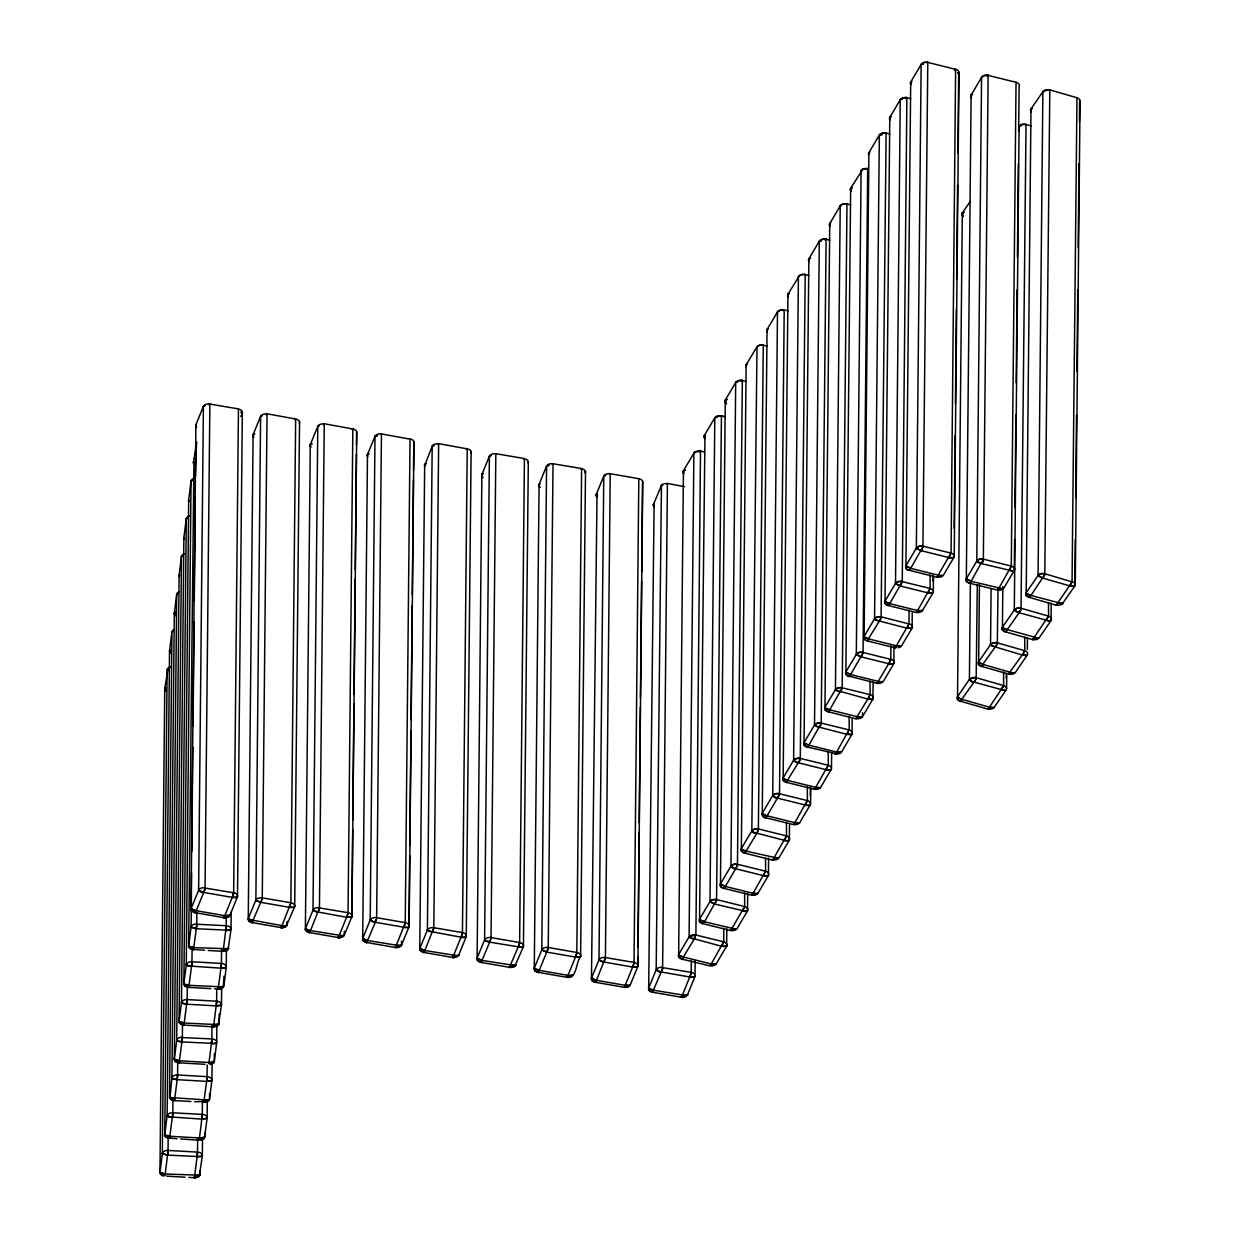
<?xml version="1.0" encoding="UTF-8"?>
<svg xmlns="http://www.w3.org/2000/svg" width="1240" height="1240" viewBox="0 0 1240 1240"><rect width="100%" height="100%" fill="white"/><g stroke="black" fill="none" stroke-linecap="round" stroke-linejoin="round"><path stroke-width="1.5" d="M161.433 1173.366L159.96 1172.342L164.75 688.619L168.02 669.058L167.137 669.755L162.347 1153.526L167.028 1155.091L200.725 1156.672M172.732 1114.217L169.57 1138.289A5.286 3.379 0.6 0 1 164.75 1134.616L169.539 650.892L171.942 631.873L167.137 1115.752L168.594 1116.775M175.77 1060.169L174.313 1059.146L179.102 575.422L181.505 556.404L182.838 555.737M217.465 1024.612L183.768 1023.031L179.087 1021.419L183.876 537.695L186.294 518.677L187.751 517.979M185.333 984.699L183.876 983.677L188.666 499.953L191.069 480.95L192.82 480.19M187.07 1001.005L183.923 1025.092A5.286 3.379 0.6 0 1 179.087 1021.419L181.505 1002.385L186.279 518.769A5.286 3.379 0.6 0 1 189.922 515.902M222.239 986.87L189.116 985.335L188.744 987.613L191.766 964.255M231.043 929.303L228.222 948.771L193.905 947.608L193.502 949.871L196.494 927.055M206.832 1079.684L203.825 1102.267A5.286 3.379 0.6 0 0 209.513 1099.198L211.901 1080.334A5.286 3.379 0.6 0 0 207.08 1076.661L177.599 1074.956A5.286 3.379 0.6 0 0 171.911 1078.01L170.019 1097.493L207.901 1100.082M221.231 965.96L218.178 989.055A5.286 3.379 0.6 0 0 223.867 986.001L226.254 967.123A5.286 3.379 0.6 0 0 221.417 963.449L191.952 961.744A5.286 3.379 0.6 0 0 186.264 964.813L183.861 983.847L189.116 985.335L185.473 984.746M208.227 950.476L222.952 951.328A5.286 3.379 0.6 0 0 228.641 948.259C224.161 947.654 221.96 954.443 223.371 949.313L225.835 929.814M204.848 405.775L203.499 406.239L195.905 424.746L190.991 909.788L194.882 912.625L223.479 917.6A5.286 3.379 0.6 0 0 229.927 915.229L237.491 896.784L242.343 411.897M287.153 921.304L286.456 925.722L294.686 906.735L299.538 421.848M364.126 939.501L362.7 938.324L370.202 920.034A5.286 3.379 0.6 0 1 376.65 917.662L405.248 922.638A5.286 3.379 0.6 0 1 409.014 926.791L409.712 855.771M519.219 944.508L509.454 967.34A5.286 3.379 0.6 0 0 515.902 964.968L513.453 967.014L509.454 967.34L480.857 962.364A5.286 3.379 0.6 0 1 477.09 958.21L484.592 939.935A5.286 3.379 0.6 0 1 491.04 937.564L519.638 942.54A5.286 3.379 0.6 0 1 523.404 946.678L515.143 965.541L481.802 960.38L477.106 958.318L481.88 474.439L482.949 473.85M535.696 969.355L534.285 968.161L539.075 484.39L546.639 465.992L548.018 465.465M580.599 956.676L580.599 956.629C575.593 962.24 577.437 978.732 566.649 977.291L538.052 972.315A5.286 3.379 0.6 0 1 534.285 968.161L541.787 949.887A5.286 3.379 0.6 0 1 548.235 947.5L576.832 952.475A5.286 3.379 0.6 0 1 580.599 956.629L585.513 471.588M592.89 979.29L591.48 978.112L597.029 493.814M200.988 1156.626L202.337 1155.788L199.454 1175.21L164.641 1173.97L159.96 1172.342L162.378 1153.324A5.286 3.379 0.6 0 1 168.036 1150.426L197.517 1152.115A5.286 3.379 0.6 0 1 202.337 1155.788L202.523 1138.382M168.036 1150.518L168.175 1136.879M175.429 612.389L174.313 613.164L169.524 1096.997L170.794 1097.85L174.778 1098.532L177.367 1077.979M173.383 1079.033L171.911 1078.01L176.7 594.286L177.94 593.495M204.771 1133.065L204.6 1137.22L207.126 1118.108A5.286 3.379 0.6 0 0 202.29 1114.388L172.825 1112.792L172.965 1099.136M204.926 1064.307L179.149 1062.82L175.553 1061.626L174.313 1059.146L176.731 1040.128L178.157 1041.305M215.078 1043.476L181.366 1041.895L176.7 1040.283L181.49 556.558L182.776 555.753M177.599 1074.956L177.739 1061.409M221.65 987.443L221.479 1004.865L218.519 1024.999L213.388 1026.798L183.923 1025.092L179.32 1022.737C177.32 1020.133 185.969 1023.14 184.062 1024.968M214.381 1053.721L214.272 1061.611L216.69 1042.639A5.286 3.379 0.6 0 0 211.854 1038.918L182.373 1037.585L182.528 1023.666M188.713 987.35L185.117 986.157L183.876 983.677A5.286 3.379 0.6 0 0 188.713 987.35L210.8 988.637M187.721 965.836L186.264 964.813L191.053 481.089L192.882 480.175M221.464 1004.896L221.479 1004.865A5.286 3.379 0.6 0 0 216.644 1001.191L187.162 999.595L187.302 985.94M229.415 930.279L195.905 928.713L191.131 927.334L191.58 872.913M191.797 851.616L192.82 747.131M193.037 725.85L194.06 621.875M194.277 600.764L195.3 497.101M195.517 476.253L196.509 442.742M191.952 961.852L192.092 948.321M231.213 911.989L231.028 929.442A5.286 3.379 0.6 0 0 226.207 925.722L196.726 924.25L196.85 912.408M197.517 1152.115L197.641 1138.584M197.268 1155.153L194.602 1176.295L199.733 1175.024L199.996 1170.793M202.29 1114.496L202.43 1100.841M235.988 897.636L237.429 896.938A5.286 3.379 0.6 0 0 233.662 892.785L205.049 888.041L209.854 404.085A5.286 3.379 0.6 0 0 203.406 406.472L198.617 890.196L200.043 891.374M207.065 1076.77L207.188 1065.052M207.126 1118.062L207.297 1100.655M194.618 1101.725L207.669 1101.492L209.513 1099.276L209.576 1093.386M211.854 1038.918L211.994 1025.371M212.087 1062.913L211.916 1080.21M216.644 1001.191L216.752 989.582M216.69 1042.592L216.861 1025.186M219.17 1014.057L219.077 1023.729A5.286 3.379 0.6 0 1 213.388 1026.798L213.404 1027.045M221.417 963.558L221.557 949.918M223.96 976.314L223.293 987.257L220.224 988.916L214.489 988.854M226.192 925.83L226.3 916.05M226.254 967.123L226.424 949.716M233.662 892.785L238.452 409.061A5.286 3.379 0.6 0 1 242.219 413.214L240.854 416.547M294.624 906.89L294.624 906.89A5.286 3.379 0.6 0 0 290.858 902.736L262.26 897.869L267.05 414.036A5.286 3.379 0.6 0 0 260.601 416.423L253.1 434.697L253.642 437.255M290.858 902.736L295.647 419.012A5.286 3.379 0.6 0 1 299.413 423.166M314.433 911.276L313.007 910.082L317.797 426.358L319.238 425.677M344.348 931.255L344.1 935.471L351.819 916.841A5.286 3.379 0.6 0 0 348.053 912.687L319.44 907.943L324.245 423.987A5.286 3.379 0.6 0 0 317.797 426.358L310.233 444.788L311.736 443.951M348.053 912.795L352.842 428.963A5.286 3.379 0.6 0 1 356.608 433.117L356.5 444.726M352.687 829.762L351.865 916.716M352.78 820.09L353.927 703.995M354.02 694.322L355.167 579.003M355.26 569.408L356.407 454.228M351.943 915.523L356.733 431.799M399.931 945.763L367.226 940.447L362.7 938.324L367.49 454.538L375.069 436.139L377.611 435.581M376.65 917.662L381.44 433.938A5.286 3.379 0.6 0 0 374.992 436.31L370.202 920.034L371.628 921.227M401.543 941.191L401.512 945.113L408.952 926.977M405.248 922.638L410.037 438.914A5.286 3.379 0.6 0 1 413.804 443.068L413.54 470.146M409.82 845.525L410.952 730.995M411.06 719.758L412.192 605.601M412.3 594.704L413.432 479.818M409.138 925.474L413.928 441.75M428.823 931.178L427.397 929.985L432.186 446.261L433.628 445.579M426.002 463.868L424.685 464.535L419.771 949.577L423.661 952.413L452.259 957.388A5.286 3.379 0.6 0 0 458.707 955.017L466.209 936.743A5.286 3.379 0.6 0 0 462.443 932.588L433.829 927.721L438.635 443.889A5.286 3.379 0.6 0 0 432.186 446.261L424.561 465.853M462.443 932.588L467.232 448.864A5.286 3.379 0.6 0 1 470.999 453.003L471.045 452.832M471.123 451.701L466.256 936.649M490.823 455.514L489.382 456.212L484.592 939.982L489.118 942.074L521.823 947.391M491.04 937.564L495.829 453.84A5.286 3.379 0.6 0 0 489.382 456.212L481.818 474.625L483.135 473.82M519.622 942.632L524.427 458.8A5.286 3.379 0.6 0 1 528.193 462.954L528.193 462.877M528.317 461.637L523.435 946.616M566.959 977.368L566.649 977.291A5.286 3.379 0.6 0 0 573.097 974.919C571.656 975.337 565.269 977.554 567.966 975.369L575.468 957.094L580.382 956.97L576.027 957.187L546.685 952.087L541.787 949.887L546.577 466.163L548.716 465.434M548.235 947.5L553.025 463.775A5.286 3.379 0.6 0 0 546.577 466.163L546.577 466.163M576.832 952.475L581.622 468.751A5.286 3.379 0.6 0 1 585.389 472.905L584.831 472.192M585.419 472.765L584.582 472.037M605.771 475.385L603.771 476.098L598.982 959.837L600.393 961.015M628.711 985.568C626.712 984.498 623.41 987.676 625.162 985.32L632.726 966.921L637.794 966.58A5.286 3.379 0.6 0 0 634.028 962.426L605.414 957.559L610.22 473.726A5.286 3.379 0.6 0 0 603.771 476.098L596.207 494.528L597.091 493.799M634.028 962.426L638.817 478.702A5.286 3.379 0.6 0 1 642.583 482.856L641.7 571.857M637.887 956.986L637.856 966.425L630.292 984.855A5.286 3.379 0.6 0 1 623.844 987.241L595.246 982.266L592.023 980.67L591.48 978.112L598.982 959.837L603.322 961.93L632.85 967.076L633.454 964.89M637.98 947.391L639.127 832.211M639.22 822.616L640.351 707.312M640.445 697.841L641.607 581.529M637.918 965.263L642.707 481.539M650.086 989.241L648.675 988.063L654.115 503.781M653.929 503.858L653.403 504.494L661.447 485.568L656.177 969.773L657.587 970.966M662.625 967.402A5.286 3.379 0.6 0 0 656.177 969.773L648.675 988.063L649.218 990.62L652.442 992.217L681.039 997.177A5.286 3.379 0.6 0 0 687.487 994.805L694.989 976.531A5.286 3.379 0.6 0 0 691.222 972.377L662.61 967.634L667.414 483.678A5.286 3.379 0.6 0 0 660.966 486.049L660.982 485.971M691.207 972.486L691.331 960.768M695.144 961.047L695.036 976.391M704.382 452.12L700.507 451.128L695.904 935.038L723.804 941.857L723.695 928.249M725.276 416.811L721.432 415.803L716.565 899.574L744.697 906.548L744.589 892.94M723.757 941.888L723.556 941.842A5.286 3.379 0.6 0 1 726.625 946.166L726.811 928.76M746.186 381.486L742.357 380.494L737.459 864.249L765.607 871.224L765.499 857.615M744.682 906.564L744.465 906.533A5.286 3.379 0.6 0 1 747.534 910.857L747.705 893.435M767.08 346.177L763.282 345.17L758.369 828.924L786.501 835.915L786.393 822.291M765.359 871.162L765.359 871.162A5.286 3.379 0.6 0 1 768.428 875.533L768.614 858.126M787.989 310.853L784.207 309.861L779.511 793.771L807.41 800.591L807.302 786.982M785.726 837.666L786.269 835.899A5.286 3.379 0.6 0 1 789.337 840.224L789.493 824.74M828.196 751.657L828.304 765.282L800.28 758.384L805.21 274.583L808.883 275.544M810.34 795.305L810.418 787.493M810.573 803.598L810.727 788.253M849.105 716.348L849.214 729.957L821.205 723.075L826.104 239.258L829.793 240.219M831.482 768.288L831.637 752.928M850.687 204.91L846.982 203.825L842.208 687.828L870.108 694.648L870 681.024M840.069 752.525C837.915 751.177 834.195 754.865 836.566 752.168L848.966 729.942A5.286 3.379 0.6 0 1 852.035 734.266L852.19 718.906M873.115 681.675L872.945 698.957L862.482 716.705L862.529 712.736M867.705 168.408L863.055 652.457L890.77 659.37L890.909 645.714M890.77 659.261L890.77 659.261A5.286 3.379 0.6 0 1 893.838 663.632L894.024 646.226M906.89 97.526L902.255 581.638L930.155 588.457L930.047 574.849M889.84 134.044L886.12 133.052L881.113 616.807L908.998 623.937L909.152 610.158M909.261 623.782L909.013 623.751A5.286 3.379 0.6 0 1 912.098 628.091L912.237 612.607M955.606 69.347L927.784 62.403L922.916 546.158L951.065 553.149L955.606 69.347A5.286 3.379 0.6 0 1 958.691 73.718L957.9 153.062M933.1 581.25L933.162 575.36M933.332 591.464L933.488 576.104M954.18 528.659L955.095 435.55M955.42 403.884L956.35 309.783M956.645 279.108L957.59 185.055M954.226 556.156L959.032 72.431M970.362 582.676L969.416 679.412L970.75 680.745M1003.579 671.941L1003.672 685.565L976.205 677.722L977.291 584.846M979.429 584.428L978.654 661.819L980.003 663.152M991.101 588.427L990.543 644.537L991.891 645.87M1024.705 637.081L1024.798 650.706L997.316 642.847L998.029 588.675M1002.835 586.629L1002.432 627.269L1003.78 628.587M1006.26 678.451L1006.307 674.482M1006.601 688.681L1006.74 673.32M1002.338 588.675L971.261 581.343L970.223 582.862L983.382 559.163L1011.282 566.107L1016.041 82.305A5.286 3.379 0.6 0 1 1019.11 86.692L1018.66 131.192M1011.251 566.107L1011.236 566.029A5.286 3.379 0.6 0 1 1014.32 570.415L1014.615 539.447M1014.94 507.067L1015.855 414.935M1016.18 382.726L1017.095 289.85M1017.42 257.533L1018.35 163.463M1020.474 125.721L1019.11 126.263L1014.304 609.987L1015.653 611.32M1031.479 126.124L1026.038 124.403L1021.032 608.236L1048.575 616.14L1048.466 602.516M1027.34 649.326L1027.448 637.67M1044.964 573.794L1072.057 581.886L1076.971 97.758L1049.815 89.885L1044.793 573.686M1048.529 616.171L1048.342 616.125A5.286 3.379 0.6 0 1 1051.055 620.543L1051.226 603.12M1072.228 581.607L1072.104 581.514A5.286 3.379 0.6 0 1 1074.816 585.993L1075.282 539.555M1075.7 497.689L1076.506 415.152M1076.94 371.21L1077.746 289.943M1078.18 247.38L1079.002 163.696M1079.42 121.613L1079.606 102.269A5.286 3.379 0.6 0 0 1076.893 97.79L1076.63 97.526M1075.266 584.707L1080.055 100.983M371.892 921.336C376.356 924.591 377.704 913.771 375.301 922.281L366.668 942.679L363.243 940.881L362.7 938.324A5.286 3.379 0.6 0 0 366.466 942.462L395.064 947.438L399.063 947.112M685.906 995.503L653.201 990.187L648.675 988.063A5.286 3.379 0.6 0 0 652.442 992.217L661.261 972.021C664.159 961.31 662.811 975.771 657.866 971.075M162.812 1175.644L159.96 1172.342A5.286 3.379 0.6 0 0 164.285 1175.97M210.149 1064.478A5.286 3.379 0.6 0 0 214.303 1061.456L209.792 1062.541L179.552 1060.804L174.313 1059.146A5.286 3.379 0.6 0 0 179.149 1062.82L182.141 1040.252M172.825 1112.683L172.825 1112.792A5.286 3.379 0.6 0 0 167.137 1115.752L164.734 1134.786L166.207 1135.639M187.162 999.487L187.162 999.595A5.286 3.379 0.6 0 0 181.474 1002.555L182.947 1003.579M794.98 761.562C790.066 758.679 802.451 758.043 800.404 758.353A5.286 3.379 0.6 0 0 793.6 760.275L783.153 777.945L783.277 780.534L786.222 782.316L814.401 789.229M807.163 800.529L807.178 800.591A5.286 3.379 0.6 0 1 810.232 804.899L799.785 822.554A5.286 3.379 0.6 0 1 792.98 824.491L765.328 817.625A5.286 3.379 0.6 0 1 762.259 813.254L767.048 329.53L768.196 328.941L767.095 329.344L767.173 332.119M828.072 765.204L828.072 765.204A5.286 3.379 0.6 0 1 831.141 769.591L820.694 787.245A5.286 3.379 0.6 0 1 817.842 789.136M950.816 553.071L950.816 553.071A5.286 3.379 0.6 0 1 953.901 557.442L943.438 575.112A5.286 3.379 0.6 0 1 937.75 577.236M1003.656 685.581L1003.455 685.565A5.286 3.379 0.6 0 1 1006.152 689.967L994.263 707.234A5.286 3.379 0.6 0 1 987.304 708.939L960.24 701.158A5.286 3.379 0.6 0 1 957.528 696.694L962.318 212.97L964.069 212.428M1024.643 650.706L1024.581 650.69A5.286 3.379 0.6 0 1 1027.278 655.092L1015.405 672.375A5.286 3.379 0.6 0 1 1008.446 674.064L1023.915 652.534M482.422 477.059L481.88 474.424A5.286 3.379 0.6 0 0 483.026 477.601M539.617 487.01L539.075 484.375L540.036 483.817L539.075 484.39A5.286 3.379 0.6 0 0 540.067 487.413M597.091 497.225A5.286 3.379 0.6 0 1 596.269 494.388L596.812 496.946M196.68 924.916L196.68 925.118M262.26 897.76L262.26 897.869A5.286 3.379 0.6 0 0 255.812 900.147L248.248 918.577L253.1 434.651L254.804 433.985L253.1 434.697A5.286 3.379 0.6 0 0 253.518 437.115M433.845 927.613L433.829 927.721A5.286 3.379 0.6 0 0 427.397 929.985L419.833 948.429L421.321 949.452M605.43 957.451L605.414 957.559A5.286 3.379 0.6 0 0 598.982 959.837L599.044 959.713M172.763 1113.675L172.748 1113.985M191.89 962.736L191.875 963.062M221.371 964.441L221.325 964.875M786.455 835.93L773.931 858.002C771.761 860.343 775.465 857.305 777.371 858.483M848.966 729.895L847.091 734.39L816.137 726.376M863.118 652.504L859.072 652.457L856.313 654.332L845.866 671.987L847.184 675.661L877.037 683.333L890.196 661.199M177.522 1076.258L177.599 1075.188L177.444 1077.204M211.776 1040.221L211.854 1039.151L211.73 1040.81M747.534 910.904L737.087 928.512A5.286 3.379 0.6 0 1 730.283 930.449L702.382 923.521L704.336 922.002L716.782 899.852L714.922 904.13L710.024 901.697L714.225 903.929L746.015 911.447M872.945 698.957L872.945 698.957A5.286 3.379 0.6 0 0 869.876 694.571L870.077 694.663M893.838 663.679L883.391 681.287A5.286 3.379 0.6 0 1 876.587 683.225L877.005 683.349M912.082 628.138L901.635 645.745A5.286 3.379 0.6 0 1 898.427 647.73M1014.304 570.462L1003.857 588.07A5.286 3.379 0.6 0 1 997.053 589.992L969.401 583.141A5.286 3.379 0.6 0 1 966.332 578.77L971.121 95.046L972.64 94.442M172.748 1113.877L172.593 1115.582M191.875 962.953L191.782 964.007M221.356 964.549L221.247 965.836M190.123 946.973L188.65 945.949L193.952 461.683L193.425 462.381M206.987 1077.963L207.065 1076.956L206.91 1078.909M194.401 1177.612L194.618 1176.171L194.292 1177.985L198.106 1176.962L199.95 1174.668A5.286 3.379 0.6 0 1 194.262 1177.721L188.744 1177.411M226.129 927.024L226.192 926.016L226.037 927.97M167.958 1151.836L168.036 1150.72L167.927 1152.177M187.085 1000.897L187.162 999.781L186.992 1001.858M202.197 1115.799L202.275 1114.698L202.12 1116.775M196.664 925.288L196.555 926.404M167.927 1152.069L165.215 1174.001C164.982 1177.985 165.369 1172.063 161.556 1173.412M177.506 1076.475L177.382 1077.854M191.844 963.402L191.72 964.643M196.633 925.552L196.509 926.916M206.972 1078.304L206.847 1079.56M221.309 965.092L220.983 968.177L188 965.929M226.099 927.365L225.975 928.62M165.602 687.937L164.734 688.758L165.525 687.968M175.553 615.629L174.298 613.32L175.615 612.343M179.196 576.414A5.286 3.379 0.6 0 1 179.102 575.422C180.808 574.136 178.731 574.755 179.335 576.74M188.899 501.27L188.666 499.921A5.286 3.379 0.6 0 0 189.084 501.58M197.392 1153.882L197.501 1152.503L197.3 1154.889M202.337 1155.835L197.067 1156.842L197.362 1154.13M165.99 691.099L164.75 688.619A5.286 3.379 0.6 0 0 165.54 690.696M182.264 1039.104L182.373 1037.585L182.172 1039.988M216.504 1003.067L216.628 1001.563L216.427 1003.951M175.398 615.505A5.286 3.379 0.6 0 1 174.313 613.164L176.731 594.146L178.002 593.48M815.889 726.237C811.022 722.951 824.29 722.936 821.314 723.029A5.286 3.379 0.6 0 0 814.51 724.966L804.062 742.62L804.187 745.209L807.132 746.992L835.605 753.564L835.016 754.106M167.896 1152.425L167.601 1155.138L162.347 1153.479M182.233 1039.352L181.939 1041.941L178.297 1041.352M202.151 1116.388L199.454 1137.979C198.415 1141.606 200.183 1136.693 203.112 1137.809M211.699 1041.042L211.621 1041.817M216.488 1003.315L213.528 1026.674L213.807 1024.783L219.077 1023.729L217.604 1024.581M367.365 455.901L367.583 454.367L368.931 453.902M481.151 962.473C484.421 960.411 476.129 957.73 476.966 959.527L481.167 962.457L489.676 942.168C491.784 934.061 491.381 943.795 486.142 941.176M194.091 464.147A5.286 3.379 0.6 0 1 193.44 462.225L193.688 463.543M193.456 462.179L196.68 442.68M177.413 1077.452L177.165 1079.668L173.523 1079.079M196.54 926.528L196.292 928.745L191.069 926.931L188.635 946.12L193.905 947.608L190.247 947.019M202.089 1117.023L201.856 1119.116L168.733 1116.822M206.879 1079.157L206.631 1081.373L176.421 1079.621L171.911 1078.01M211.668 1041.429L209.017 1062.51C206.754 1065.749 214.83 1059.72 213.729 1062.726L210.661 1064.385M226.006 928.233L225.866 929.551M1004.663 690.51L974.237 682.155C963.666 679.132 977.213 677.04 976.361 677.722A5.286 3.379 0.6 0 0 969.416 679.412L957.528 696.694L957.435 699.283L960.318 701.421L975.71 679.629M997.285 642.816L997.502 642.847A5.286 3.379 0.6 0 0 990.543 644.537L978.654 661.819L978.577 664.408L981.367 666.298L1006.756 673.583M186.961 1002.168L186.728 1004.199L183.086 1003.61M211.606 1041.957C209.266 1046.002 219.635 1041.832 215.202 1043.445M216.396 1004.214L216.194 1005.904L185.984 1004.152L181.474 1002.555M225.944 928.884C223.463 932.434 233.616 928.899 229.679 930.217M176.7 594.286L176.7 594.286A5.286 3.379 0.6 0 1 179.258 591.682M181.52 556.388L181.49 556.558A5.286 3.379 0.6 0 1 184.202 553.877M186.294 518.677L188.093 517.902M191.053 481.089L191.053 481.089A5.286 3.379 0.6 0 1 194.696 478.16M195.843 443.362L195.843 443.362A5.286 3.379 0.6 0 1 196.509 441.952M172.561 1115.876L172.375 1117.41L167.137 1115.752M191.689 964.952L191.518 966.471L186.264 964.813M228.625 948.429L226.796 950.553L223.06 951.375M167.167 669.585L167.137 669.755A5.286 3.379 0.6 0 1 170.779 666.826M173.026 631.269L171.926 632.028A5.286 3.379 0.6 0 1 174.142 629.548M171.957 631.842L172.763 631.346M534.269 968.27L539.369 970.393L568.711 975.493L573.035 975.09M261.904 899.496L262.198 898.271L260.912 902.379L255.936 900.457L260.353 902.271L289.509 907.355L290.842 902.968L282.007 925.629C278.458 929.876 285.339 927.334 287.122 925.164A5.286 3.379 0.6 0 1 280.674 927.551L252.077 922.576L248.853 920.995L248.31 918.422A5.286 3.379 0.6 0 0 252.077 922.576L261.841 899.729M347.634 914.655L339.187 935.58C335.668 939.827 342.565 937.27 344.317 935.115A5.286 3.379 0.6 0 1 337.869 937.487L309.272 932.527L305.381 929.69L310.295 444.587L312.062 443.92M630.23 985.025L627.843 986.901L624.046 987.443M687.425 994.961C690.386 992.961 678.14 1001.254 682.357 995.271L690.804 974.346M842.208 687.875L842.208 687.72A5.286 3.379 0.6 0 0 835.404 689.642L824.957 707.296L825.08 709.885L828.026 711.683L855.848 718.812L869.287 696.508M534.239 968.332L534.827 970.734L538.284 972.486L547.662 949.964M203.469 406.302L204.988 405.759M317.843 426.219L319.052 425.692M375.007 436.232L377.347 435.581M432.186 446.261L433.892 445.548M489.382 456.212L491.381 455.483M458.707 955.017C461.543 953.405 449.438 961.403 453.577 955.482L461.869 935.053M603.771 476.098L605.538 475.385M996.836 644.769L981.367 666.298A5.286 3.379 0.6 0 1 978.654 661.819L982.777 664.346L1010.554 672.328C1018.009 674.08 1012.305 670.856 1008.601 674.343M1032.346 108.438L1030.983 108.996L1026.193 592.72A5.286 3.379 0.6 0 0 1028.905 597.184L1029.495 597.261M735.568 929.116L704.475 921.785L702.615 923.583A5.286 3.379 0.6 0 1 699.546 919.212L704.971 434.976M744.93 853.012L744.418 852.949A5.286 3.379 0.6 0 1 741.35 848.579L746.139 364.854L747.069 364.297M799.831 760.29L786.222 782.316A5.286 3.379 0.6 0 1 783.153 777.945L787.943 294.206L789.214 293.617L788.005 294.035L788.067 296.794M828.553 711.729L828.026 711.683A5.286 3.379 0.6 0 1 824.957 707.296L829.746 223.572C832.009 222.332 829.808 222.812 829.405 224.874L829.87 226.161M880.788 618.791L867.179 640.817A5.286 3.379 0.6 0 1 864.11 636.43L868.899 152.706L869.829 152.148L868.558 154.008M888.599 605.554L888.088 605.492A5.286 3.379 0.6 0 1 885.004 601.121L889.793 117.397L890.955 116.808M950.29 554.9L950.801 553.304L936.929 577.267L908.982 570.183A5.286 3.379 0.6 0 1 905.913 565.796L910.702 82.073L911.974 81.484L910.749 81.902L910.827 84.661A5.286 3.379 0.6 0 1 910.702 82.073L921.149 64.418L923.924 62.543L927.752 62.217M969.168 583.079L966.456 581.359L966.332 578.77L976.779 561.1C977.57 559.116 985.165 557.271 983.103 560.883M179.273 1062.711L179.552 1060.804L175.91 1060.216M191.037 927.086L191.053 927.148A5.286 3.379 0.6 0 1 196.726 924.017M182.389 1037.214A5.286 3.379 0.6 0 0 176.7 1040.283L176.746 1040.484M193.626 949.484L193.487 949.623A5.286 3.379 0.6 0 1 188.65 945.949L191.502 949.251L204.538 950.259M745.798 366.141L746.929 364.312M169.632 1138.491L169.989 1136.274L200.028 1137.995L204.6 1137.22L203.251 1137.777M433.489 929.349L433.814 927.908L424.127 952.274L424.979 950.507L457.126 955.715M519.281 944.26L519.607 942.834L518.274 947.143L523.311 946.91L521.962 947.376M605.074 959.187L605.399 957.76L595.836 981.925L596.564 980.344L625.72 985.413L630.06 985.211L628.975 985.537M690.866 974.113L691.192 972.672L689.859 976.996L660.533 971.881L656.177 969.835M347.665 914.547L348.022 912.981L346.704 917.305L314.697 911.385M462.055 934.433L462.427 932.744L461.079 937.192L428.947 931.224M547.847 949.36L548.189 947.871L546.871 952.119L541.787 949.887M633.64 964.286L633.981 962.798L632.663 967.045L637.841 966.487M1019.11 126.263L1022.024 124.496L1026.007 124.496A5.286 3.379 0.6 0 0 1019.11 126.263L1019.296 125.938M1051.055 620.543L1039.167 637.81A5.286 3.379 0.6 0 1 1032.207 639.514L1005.144 631.734L1002.338 629.858L1002.432 627.269L1014.304 609.987L1017.234 608.22L1021.264 608.298A5.286 3.379 0.6 0 0 1014.304 609.987L1018.598 612.576L1049.567 621.085M768.428 875.533L757.981 893.203A5.286 3.379 0.6 0 1 751.177 895.125L723.277 888.212L725.106 886.91L737.118 866.233M789.337 840.224L778.89 857.879A5.286 3.379 0.6 0 1 772.814 859.955M852.035 734.266L841.588 751.921A5.286 3.379 0.6 0 1 834.784 753.858L834.799 754.013M862.498 716.611L862.482 716.705A5.286 3.379 0.6 0 1 859.723 718.487M262.183 415.71L260.601 416.423L255.874 900.038M233.089 895.249L224.812 915.678C219.371 921.723 237.584 914.345 224.812 915.678L195.657 910.61L191.332 908.904L196.215 910.718L203.717 892.428C206.631 881.593 205.267 896.241 200.167 891.436M318.99 909.804L319.44 907.943L309.985 931.953L310.604 930.605L342.736 935.812M404.782 924.73L405.232 922.87L395.467 947.422L396.382 945.531L401.512 945.066A5.286 3.379 0.6 0 1 395.064 947.438L395.265 947.654M515.84 965.138L510.771 965.433L509.656 967.557M576.368 954.568C577.871 949.39 574.384 960.83 576.259 954.94M433.38 929.705L432.481 932.232L427.397 929.985M605.011 959.419L604.066 962.07L600.532 961.077M229.927 915.229L224.812 915.678L223.479 917.6M260.663 416.237L261.857 415.741M233.136 895.125L233.647 893.017L232.314 897.404L202.988 892.288L198.633 890.258L191.115 908.471A5.286 3.379 0.6 0 0 194.882 912.625L196.215 910.718L195.207 912.718M318.835 910.299L318.106 912.33L313.085 909.943L305.505 928.373A5.286 3.379 0.6 0 0 309.272 932.527L309.938 932.03L309.473 932.728M404.674 925.102L403.899 927.257L374.573 922.141L370.264 919.941M1044.623 91.171L1042.871 91.714L1038.082 575.438A5.286 3.379 0.6 0 1 1045.041 573.748L1040.995 573.671L1038.082 575.438L1026.193 592.72L1026.116 595.308L1028.89 597.246L1056.279 605.213L1072.057 581.886L1069.965 585.947L1042.205 577.964L1038.128 575.654L1042.902 578.181L1044.374 575.654M1016.041 82.305L988.125 75.392L983.351 559.147M702.615 923.583L699.67 921.801L699.546 919.212L709.993 901.542L712.768 899.682L716.565 899.574M753.176 832.195L751.796 830.909A5.286 3.379 0.6 0 1 758.601 828.987L754.571 829.048L751.796 830.909L741.35 848.579L741.474 851.167L744.434 853.043L772.241 860.08L773.016 859.382L772.365 860.033M778.921 795.599L766.444 816.959L765.483 817.904L763.577 816.928L762.259 813.254L772.706 795.599L775.465 793.724L779.511 793.662A5.286 3.379 0.6 0 0 772.706 795.599L774.086 796.87M867.179 640.863L895.125 647.9L909.029 623.782L907.138 628.215L876.184 620.186M888.088 605.632L885.127 603.71L885.004 601.121L895.466 583.466L898.225 581.591L902.271 581.529A5.286 3.379 0.6 0 0 895.466 583.466L900.38 586.039L928.76 593.061L932.991 592.767A5.286 3.379 0.6 0 0 929.923 588.396L930.124 588.473M737.226 866.016C738.56 862.544 735.677 871.952 732.406 867.582M723.075 943.501L723.525 942.09L711.233 963.961C707.808 967.091 713.697 963.511 716.146 963.976L726.625 946.166M880.88 618.558L881.361 616.854L879.486 621.349L874.758 619.225L875.936 620.062M869.38 696.275L869.736 695.268L867.985 699.081L835.667 690.153L840.332 692.214L842.162 688.091L828.646 711.636L829.885 709.885L857.538 716.736C865.846 717.821 858.623 715.961 855.693 718.534A5.286 3.379 0.6 0 0 859.274 718.596M929.442 590.101L929.891 588.69L917.585 610.545C914.298 613.257 920.56 610.499 922.545 610.421L932.945 592.952L928.047 592.89L929.334 590.333M758.074 830.8L758.57 829.281L758.028 830.924M778.984 795.491C780.471 791.725 777.356 801.443 774.21 796.948M799.877 760.167C801.396 756.183 798.405 766.025 795.243 761.686M743.923 908.3L744.418 906.843L730.794 930.496M820.787 724.857L821.283 723.323L807.953 746.712L808.976 745.193L837.186 752.184L841.51 752.153L840.317 752.51M764.832 872.976L765.25 871.766L753.037 893.327C749.999 897.341 753.579 892.102 756.462 893.792M806.635 802.342L807.132 800.823L794.84 822.693C792.391 825.452 796.096 821.763 798.265 823.159M890.243 661.075L890.738 659.556L888.894 663.757L860.513 656.704L856.344 654.488L861.242 656.906L863.009 653L849.818 676.001L850.779 674.56L878.447 681.427C885.313 682.961 880.958 679.939 877.207 683.178M1010.709 567.858L1011.205 566.339L998.913 588.194C994.356 591.046 1006.322 587.388 1002.478 588.659M737.475 864.265L737.707 864.296A5.286 3.379 0.6 0 0 730.903 866.233L720.456 883.888L720.58 886.476L723.556 888.46M722.92 943.857L721.68 946.306L689.564 937.548L694.028 939.44L695.656 934.882L694.292 938.974L682.139 959.032L683.566 957.094L711.775 964.085L716.178 963.837A5.286 3.379 0.6 0 1 709.373 965.759L681.954 959.155M820.679 725.09L819.438 727.539L814.51 724.966L819.299 241.242L821.531 240.653L819.47 240.932L808.852 258.897L808.976 261.485M785.679 837.775L784.378 840.348L753.3 832.257M806.543 802.574L805.287 805.024L776.922 797.987L772.706 795.599L777.495 311.876L778.89 311.271M983.01 561.115C982.576 567.579 970.331 557.194 981.708 563.689L1012.801 571.005M1010.662 567.966C1005.578 572.136 1017.017 570.415 1012.925 571.005M950.166 555.179L948.941 557.582L920.56 550.529L916.407 548.359L921.289 550.715L923.149 546.437L909.865 569.827L910.842 568.385L938.494 575.236C945.732 576.74 941.486 573.686 937.254 576.988M743.675 908.889C739.118 912.702 750.355 910.78 746.139 911.447M764.522 873.704L763.484 875.657L735.119 868.62L731.058 866.605L732.282 867.504M975.818 679.412C977.337 675.645 973.912 685.937 970.874 680.807M1002.881 687.177L1003.238 686.356L989.427 707.203C986.048 711.032 990.062 705.963 992.775 707.792M1024.023 652.302L1024.364 651.481L1022.442 655.061L992.015 645.947M198.679 890.103L198.633 890.243A5.286 3.379 0.6 0 1 205.065 887.809M484.654 939.78L485.832 941.036M996.898 644.645L997.456 643.142L995.363 647.28L990.543 644.537L993.457 642.769L997.502 642.847M1044.437 575.546L1044.917 574.353L1030.192 596.548L1031.014 595.464L1062.401 603.725L1074.816 585.993M1047.738 617.876L1048.296 616.357L1032.548 639.747L1034.315 637.779L1038.624 638.275L1003.904 628.664M1002.788 687.409C997.441 691.316 1008.787 690.091 1004.788 690.51M1047.63 618.093C1042.685 621.318 1052.807 620.946 1049.815 621.085M266.244 414.78L266.941 413.772L295.647 419.012M323.438 424.731L324.198 423.739L352.842 428.963M313.069 909.959L313.069 909.943A5.286 3.379 0.6 0 1 319.455 907.711M352.083 429.614L352.796 428.714M437.875 444.54L438.511 443.625L467.232 448.864M523.668 459.466L524.38 458.552L495.582 453.654M552.312 464.349L553.009 463.651M580.909 469.325L581.576 468.503L553.025 463.775M609.507 474.3L609.879 473.664M666.702 484.251L667.29 483.414L684.573 486.669M409.557 439.053L381.44 433.938M380.99 434.046L381.44 433.814M909.215 570.431C910.563 569.919 906.843 570.85 906.037 568.385L905.913 565.796L916.36 548.142L919.135 546.267L923.165 546.22A5.286 3.379 0.6 0 0 916.36 548.142L921.149 64.418L923.226 63.829M970.238 201.453L962.318 212.97L963.341 216.674M281 927.629C282.271 924.033 290.563 926.931 282.007 925.629L249.999 919.724M987.055 76.415L988.373 75.454A5.286 3.379 0.6 0 0 981.568 77.376L971.121 95.046L971.245 97.635M905.866 98.565L906.719 97.603L910.749 98.719M741.303 381.346L742.496 380.572A5.286 3.379 0.6 0 0 735.692 382.509L725.245 400.164L726.562 403.837M699.5 451.98L700.492 450.942M954.49 70.029L955.591 69.192M400.613 946.244L401.512 945.066L400.071 945.748M905.975 98.425L907.06 97.805A5.286 3.379 0.6 0 0 900.255 99.742L889.793 117.397L889.933 119.986M954.537 69.967L955.327 69.115M783.664 310.015L783.184 310.62L784.3 309.938A5.286 3.379 0.6 0 0 777.495 311.876L767.048 329.53A5.286 3.379 0.6 0 0 766.909 331.654M889.809 605.926L915.74 612.359A5.286 3.379 0.6 0 0 922.545 610.421L918.298 610.716L889.933 603.694L888.646 605.507L902.224 581.823L900.38 586.039L895.513 583.668L900.255 99.742L902.038 99.138M867.783 640.77L869.038 639.019L896.691 645.87C904.41 647.389 898.938 644.196 895.063 647.931M777.495 858.468L778.441 858.328L746.279 851.152L744.992 852.965L756.726 833.497C759.903 829.018 754.137 836.179 751.827 831.063L756.989 346.751L746.139 364.854A5.286 3.379 0.6 0 0 745.891 366.637M819.175 787.85C816.555 786.331 813.021 790.903 815.734 787.369L828.041 765.499L826.181 769.714L797.832 762.662L793.6 760.275L798.405 276.551L799.226 276.008L787.943 294.206A5.286 3.379 0.6 0 0 787.974 296.654M730.887 930.403C730.546 927.876 739.242 929.132 735.692 929.101M695.036 452.554L693.889 453.143L689.099 936.866C689.099 936.99 697.888 934.046 695.904 934.945A5.286 3.379 0.6 0 0 689.099 936.866L678.652 954.521L678.776 957.11L681.721 959.032M885.438 133.285L886.151 133.13A5.286 3.379 0.6 0 0 879.346 135.052L868.899 152.706A5.286 3.379 0.6 0 0 868.635 154.504M238.251 408.859L209.854 404.085M252.278 922.777C256.633 920.545 244.978 917.786 249.736 919.599M338.071 937.704C337.435 934.666 345.867 935.782 343 935.797M423.863 952.63L423.661 952.413A5.286 3.379 0.6 0 1 419.895 948.259L424.979 950.507L421.445 949.515M652.643 992.418L653.759 990.295L650.225 989.303M681.24 997.394C680.605 994.325 689.083 995.519 686.046 995.503M237.367 897.125L232.314 897.404L235.863 897.652M804.59 274.66L805.21 274.629A5.286 3.379 0.6 0 0 798.405 276.551L801.164 274.675L805.132 274.365M1029.634 597.153L1029.091 597.479M700.135 451.205L700.693 451.205A5.286 3.379 0.6 0 0 693.889 453.143L683.442 470.797L683.566 473.386M1056.62 604.996L1058.092 603.229L1062.928 603.26A5.286 3.379 0.6 0 1 1055.984 604.965L1056.139 605.058M366.653 942.695L367.784 940.555L364.25 939.563M452.445 957.621C451.825 954.552 460.102 955.73 457.265 955.699M538.238 972.532L539.369 970.393L535.835 969.401M763.111 345.03L763.406 345.262A5.286 3.379 0.6 0 0 756.601 347.185L759.361 345.325L763.375 345.092M721.308 415.664L721.603 415.896A5.286 3.379 0.6 0 0 714.798 417.818L704.336 435.488L704.46 438.077M849.168 676.621L849.757 676.079L848.966 676.56M786.517 782.548L788.082 780.518L816.277 787.493L820.477 787.586L819.423 787.834M807.364 747.255L807.132 746.992A5.286 3.379 0.6 0 1 804.062 742.62L808.852 258.897L810.247 258.308M765.591 817.873L767.173 815.827L795.382 822.818L799.63 822.864L798.513 823.143M704.785 435.039L704.336 435.488A5.286 3.379 0.6 0 0 704.986 438.65M825.902 239.041L826.104 239.304A5.286 3.379 0.6 0 0 819.299 241.242L822.074 239.367L826.088 239.149M1004.912 631.671A5.286 3.379 0.6 0 1 1002.432 627.269L1007.252 630.013L1005.625 631.889L1019.125 612.731C1022.628 605.197 1020.768 614.172 1015.916 611.46M865.427 640.104L864.11 636.43L874.557 618.775L877.316 616.9L881.113 616.807M716.627 899.62L716.798 899.62A5.286 3.379 0.6 0 0 709.993 901.542L714.798 417.818L717.169 417.26M170.314 650.225L169.555 650.798L170.531 650.163M846.843 203.717L847.013 203.996A5.286 3.379 0.6 0 0 840.209 205.917L829.746 223.572A5.286 3.379 0.6 0 0 830.118 226.455M723.679 888.538L725.369 886.461L753.579 893.451L757.904 893.42L756.586 893.792M201.097 1139.854L204.74 1136.925A5.286 3.379 0.6 0 1 200.338 1139.963M1049.645 89.73L1049.831 90.024A5.286 3.379 0.6 0 0 1042.871 91.714L1030.983 108.996L1030.905 111.584M981.553 666.577L983.475 664.562L980.251 663.292M960.427 701.452L962.349 699.438L989.954 707.343L994.185 707.466L993.023 707.792M222.518 986.823C226.656 985.909 216.861 986.42 218.178 989.195M208.165 1100.02C211.203 1099.616 202.43 1099.601 203.825 1102.267M842.038 687.72L838.178 687.766L835.435 689.796L840.209 205.917L841.355 205.344M1019.543 125.829L1021.14 125.751M224.766 967.975L226.161 967.37L220.983 968.177L224.642 968.006M210.428 1081.187L211.776 1080.613L206.631 1081.373L210.288 1081.202M983.398 559.178L983.584 559.178A5.286 3.379 0.6 0 0 976.779 561.1L981.568 77.376L984.343 75.516L988.311 75.191M737.537 864.311L733.662 864.357L730.933 866.388L735.692 382.509L737.087 381.904M368.745 453.918L367.49 454.584A5.286 3.379 0.6 0 0 367.691 456.707M425.94 463.868L424.685 464.535A5.286 3.379 0.6 0 0 424.716 466.349M862.916 652.395L863.118 652.395A5.286 3.379 0.6 0 0 856.313 654.332L861.102 170.608L862.374 170.019M407.696 927.458C410.75 927.226 398.738 927.535 407.433 927.489M464.892 937.409C468.658 936.96 455.669 937.641 464.628 937.44M693.671 977.198C697.671 976.686 684.31 977.507 693.408 977.229M972.33 94.457L971.121 95.046A5.286 3.379 0.6 0 0 971.478 97.929M891.018 116.808L889.793 117.397A5.286 3.379 0.6 0 0 889.731 119.675M862.312 170.019L850.655 188.263L850.779 190.851M841.418 205.328L840.209 205.917L842.968 204.042L847.013 203.996M716.007 417.245C713.697 416.873 724.346 415.322 721.603 415.896M695.097 452.554C691.595 452.399 703.204 450.756 700.6 451.128M829.87 770.179C834.272 769.761 820.524 769.978 829.622 770.179M662.408 485.367L662.671 485.336M1032.176 108.438L1030.983 108.996A5.286 3.379 0.6 0 0 1031.122 111.879M881.16 616.838L881.361 616.854A5.286 3.379 0.6 0 0 874.557 618.775L879.346 135.052L882.198 134.54M548.142 465.45L548.933 465.434M726.64 399.575L725.788 399.683L727.322 399.575M808.976 805.488C812.913 805.194 799.909 805.194 808.712 805.504M788.067 840.813C791.74 840.612 778.984 840.41 787.818 840.813M952.506 558.046L953.885 557.504L948.941 557.582L952.366 558.046M767.048 876.138L768.351 875.765L763.669 875.704L766.909 876.138M901.961 99.138C896.97 100.332 906.409 96.24 907.045 97.712M852.361 187.659L851.12 187.798L852.438 187.659M810.557 258.292L808.883 258.757A5.286 3.379 0.6 0 0 809.085 261.64M737.413 381.904C732.267 382.897 742.373 379.378 742.481 380.417M1025.914 655.635L1027.232 655.278L1022.442 655.061L1025.79 655.635M779.014 311.271C774.706 312.279 783.494 308.962 784.222 309.69M1044.545 91.171C1039.585 91.109 1052.341 89.59 1049.737 89.931M963.991 212.428L962.318 212.97A5.286 3.379 0.6 0 0 962.845 216.287M923.428 63.844L921.18 64.278A5.286 3.379 0.6 0 1 927.954 62.496L927.954 62.496M190.929 1101.507L174.359 1100.562A5.286 3.379 0.6 0 1 173.848 1100.515M167.601 1137.917L176.948 1138.723M180.621 1138.925L199.067 1140.242M166.641 1176.124L185.055 1177.194M882.245 134.54C875.316 135.454 885.035 132.246 886.135 132.959M723.292 888.212L723.525 888.274A5.286 3.379 0.6 0 1 720.456 883.888L725.276 400.024A5.286 3.379 0.6 0 0 726.036 403.465M681.489 958.861L681.721 958.908A5.286 3.379 0.6 0 1 678.652 954.521L683.442 470.797L685.085 470.193L683.442 470.797A5.286 3.379 0.6 0 0 683.798 473.68M610.22 473.726L638.817 478.702M895.947 647.869A5.286 3.379 0.6 0 1 894.83 647.668L894.846 647.838M814.122 789.245L813.89 789.167A5.286 3.379 0.6 0 0 817.284 789.26M166.486 1135.732C176.312 1138.289 161.448 1133.252 164.982 1135.933L165.99 1137.08M593.169 979.414L596.564 980.344L591.48 978.112A5.286 3.379 0.6 0 0 595.246 982.266L595.246 982.312M307.055 929.613C314.619 932.325 303.041 927.66 306.931 929.551M886.646 602.532L889.933 603.694L885.267 601.617L886.383 602.408M865.737 637.856L869.038 639.019L864.497 637.066L865.474 637.716M826.599 708.722C836.148 712.535 821.763 706.505 826.336 708.582M805.69 744.031L808.976 745.193L804.45 743.24L805.427 743.907M784.657 779.278C791.74 782.332 781.278 777.433 784.533 779.216M763.763 814.602C771.389 818.074 758.896 811.673 763.623 814.541M742.853 849.927C750.154 853.12 738.978 847.741 742.729 849.849M680.14 955.87C686.681 958.566 678.327 954.893 680.016 955.808M172.375 1100.19L169.524 1096.889A5.286 3.379 0.6 0 0 173.089 1100.376M959.125 698.151C968.611 702.382 953.979 695.609 958.876 698.011M240.978 412.114L242.219 413.214L241.273 412.269M1027.666 594.115L1031.014 595.464L1027.542 594.038M170.779 653.356L169.539 650.861A5.286 3.379 0.6 0 0 170.453 653.093M654.007 506.896L653.464 504.277A5.286 3.379 0.6 0 0 654.146 507.036M310.837 447.206L310.295 444.649A5.286 3.379 0.6 0 0 310.604 446.911M196.463 427.32L195.905 424.685A5.286 3.379 0.6 0 0 196.587 427.459M848.687 676.296A5.286 3.379 0.6 0 1 845.866 671.987L850.655 188.263A5.286 3.379 0.6 0 0 851.291 191.425M174.359 1100.562L174.778 1098.532L174.359 1100.562M183.876 537.664L184.125 538.997A5.286 3.379 0.6 0 1 183.876 537.695L183.876 537.695M209.095 404.752L209.591 403.946L209.142 404.659M294.887 419.663L295.383 418.872L294.934 419.585M466.519 449.423L467.186 448.617L466.519 449.423M726.593 946.306L721.68 946.306L726.578 946.352M847.152 734.282L851.957 734.499L847.091 734.39M910.842 568.385L905.944 565.952L910.842 568.385M850.779 674.56L846.114 672.483L850.779 674.56M351.757 917.027L346.704 917.305L351.757 917.027M825.112 239.816L825.763 239.103L825.112 239.816M207.034 1118.31L201.856 1119.116L207.065 1118.248M862.188 169.493L861.102 170.608A5.286 3.379 0.6 0 1 867.907 168.671L862.188 169.493M911.974 628.355L907.138 628.215L911.88 628.417M221.247 1005.237L216.194 1005.904L221.263 1005.237M294.05 907.416L289.509 907.355L294.159 907.37M893.296 664.113L888.894 663.757L893.389 664.082M872.387 699.438L867.985 699.081L872.495 699.407M1074.274 586.458L1069.965 585.947L1074.382 586.427M971.261 581.343L966.363 578.925L971.261 581.343M725.369 886.461L720.502 884.105L725.369 886.461M704.475 921.785L700.011 919.894L704.475 921.785M957.977 72.835L958.691 73.718L957.977 72.835"/></g></svg>
